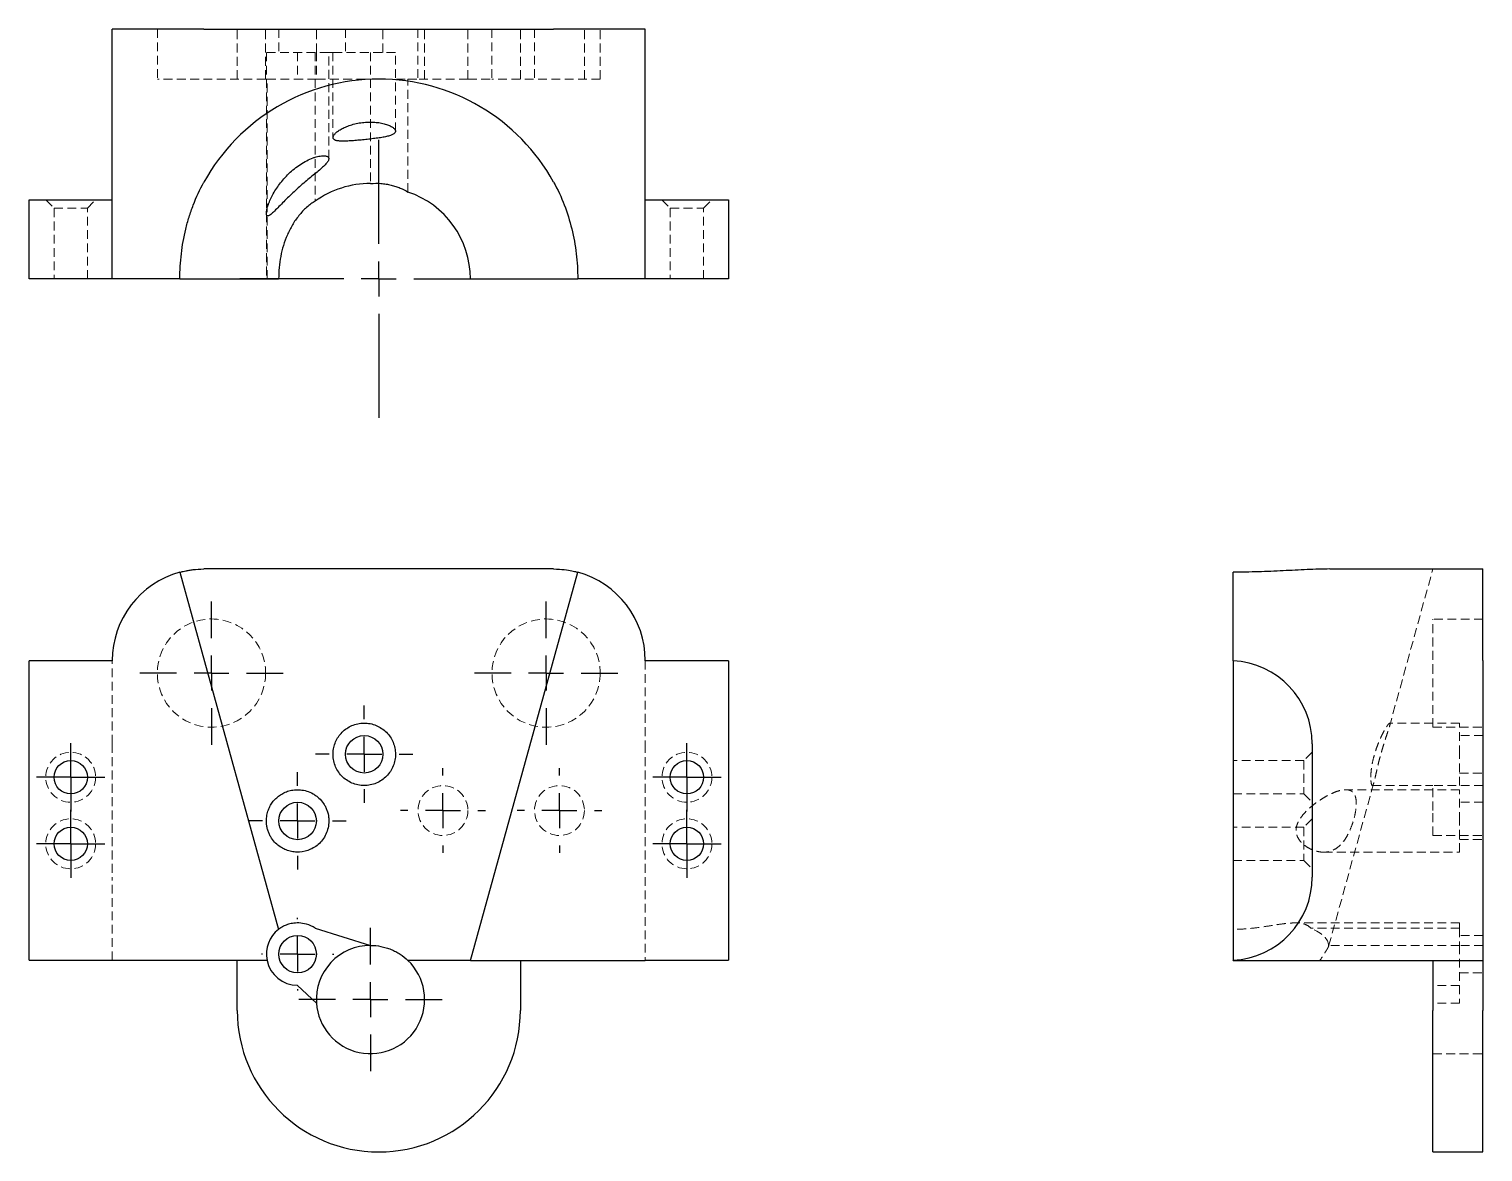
# Model space of a CAD drawing. Header units: millimetres. Extents: x 33 to 241, y 15 to 176.
import ezdxf

# ---------------------------------------------------------------- set-up
doc = ezdxf.new("R2010")
doc.units = ezdxf.units.MM
doc.linetypes.add('HIDDEN', pattern=[1.905, 1.27, -0.635])
doc.layers.add('10', color=7, linetype='Continuous')

# ---------------------------------------------------------------- blocks, each defined once
blk = doc.blocks.new('SW_CENTERMARKSYMBOL_0')
at = {"layer": '10', "color": 0}
for p, q in [((0, 2.5), (0, 4.88)), ((0, 0), (0, 2.5)), ((-2.5, 0), (-4.88, 0)), ((0, 0), (-2.5, 0)), ((0, 0), (0, -2.5)), ((0, 0), (2.5, 0)), ((2.5, 0), (4.88, 0)), ((0, -2.5), (0, -4.88))]:
    blk.add_line(p, q, dxfattribs=at)
blk = doc.blocks.new('SW_CENTERMARKSYMBOL_1')
at = {"layer": '10', "color": 0}
for p, q in [((0, 2.5), (0, 4.88)), ((0, 0), (0, 2.5)), ((-2.5, 0), (-4.88, 0)), ((0, 0), (-2.5, 0)), ((0, 0), (0, -2.5)), ((0, 0), (2.5, 0)), ((2.5, 0), (4.88, 0)), ((0, -2.5), (0, -4.88))]:
    blk.add_line(p, q, dxfattribs=at)
blk = doc.blocks.new('SW_CENTERMARKSYMBOL_2')
at = {"layer": '10', "color": 0}
for p, q in [((0, 2.5), (0, 4.88)), ((0, 0), (0, 2.5)), ((-2.5, 0), (-4.88, 0)), ((0, 0), (-2.5, 0)), ((0, 0), (0, -2.5)), ((0, 0), (2.5, 0)), ((2.5, 0), (4.88, 0)), ((0, -2.5), (0, -4.88))]:
    blk.add_line(p, q, dxfattribs=at)
blk = doc.blocks.new('SW_CENTERMARKSYMBOL_3')
at = {"layer": '10', "color": 0}
for p, q in [((0, 2.5), (0, 4.88)), ((0, 0), (0, 2.5)), ((-2.5, 0), (-4.88, 0)), ((0, 0), (-2.5, 0)), ((0, 0), (0, -2.5)), ((0, 0), (2.5, 0)), ((2.5, 0), (4.88, 0)), ((0, -2.5), (0, -4.88))]:
    blk.add_line(p, q, dxfattribs=at)
blk = doc.blocks.new('SW_CENTERMARKSYMBOL_4')
at = {"layer": '10', "color": 0}
for p, q in [((0, 5), (0, 10.24)), ((0, 0), (0, 2.5)), ((-5, 0), (-10.24, 0)), ((0, 0), (-2.5, 0)), ((0, 0), (0, -2.5)), ((0, 0), (2.5, 0)), ((5, 0), (10.24, 0)), ((0, -5), (0, -10.24))]:
    blk.add_line(p, q, dxfattribs=at)
blk = doc.blocks.new('SW_CENTERMARKSYMBOL_5')
at = {"layer": '10', "color": 0}
for p, q in [((0, 5), (0, 5.18)), ((0, 0), (0, 2.5)), ((-5, 0), (-5.18, 0)), ((0, 0), (-2.5, 0)), ((0, 0), (0, -2.5)), ((0, 0), (2.5, 0)), ((5, 0), (5.18, 0)), ((0, -5), (0, -5.18))]:
    blk.add_line(p, q, dxfattribs=at)
blk = doc.blocks.new('SW_CENTERMARKSYMBOL_6')
at = {"layer": '10', "color": 0}
for p, q in [((0, 5), (0, 6.96)), ((0, 0), (0, 2.5)), ((-5, 0), (-6.96, 0)), ((0, 0), (-2.5, 0)), ((0, 0), (0, -2.5)), ((0, 0), (2.5, 0)), ((5, 0), (6.96, 0)), ((0, -5), (0, -6.96))]:
    blk.add_line(p, q, dxfattribs=at)
blk = doc.blocks.new('SW_CENTERMARKSYMBOL_7')
at = {"layer": '10', "color": 0}
for p, q in [((0, 5), (0, 6.96)), ((0, 0), (0, 2.5)), ((-5, 0), (-6.96, 0)), ((0, 0), (-2.5, 0)), ((0, 0), (0, -2.5)), ((0, 0), (2.5, 0)), ((5, 0), (6.96, 0)), ((0, -5), (0, -6.96))]:
    blk.add_line(p, q, dxfattribs=at)
blk = doc.blocks.new('SW_CENTERMARKSYMBOL_8')
at = {"layer": '10', "color": 0}
for p, q in [((0, 5), (0, 10.24)), ((0, 0), (0, 2.5)), ((-5, 0), (-10.24, 0)), ((0, 0), (-2.5, 0)), ((0, 0), (0, -2.5)), ((0, 0), (2.5, 0)), ((5, 0), (10.24, 0)), ((0, -5), (0, -10.24))]:
    blk.add_line(p, q, dxfattribs=at)
blk = doc.blocks.new('SW_CENTERMARKSYMBOL_9')
at = {"layer": '10', "color": 0}
for p, q in [((0, 5), (0, 6.07)), ((0, 0), (0, 2.5)), ((-5, 0), (-6.07, 0)), ((0, 0), (-2.5, 0)), ((0, 0), (0, -2.5)), ((0, 0), (2.5, 0)), ((5, 0), (6.07, 0)), ((0, -5), (0, -6.07))]:
    blk.add_line(p, q, dxfattribs=at)
blk = doc.blocks.new('SW_CENTERMARKSYMBOL_10')
at = {"layer": '10', "color": 0}
for p, q in [((0, 5), (0, 6.07)), ((0, 0), (0, 2.5)), ((-5, 0), (-6.07, 0)), ((0, 0), (-2.5, 0)), ((0, 0), (0, -2.5)), ((0, 0), (2.5, 0)), ((5, 0), (6.07, 0)), ((0, -5), (0, -6.07))]:
    blk.add_line(p, q, dxfattribs=at)
blk = doc.blocks.new('SW_CENTERMARKSYMBOL_11')
at = {"layer": '10', "color": 0}
for p, q in [((0, 5), (0, 10.24)), ((0, 0), (0, 2.5)), ((-5, 0), (-10.24, 0)), ((0, 0), (-2.5, 0)), ((0, 0), (0, -2.5)), ((0, 0), (2.5, 0)), ((5, 0), (10.24, 0)), ((0, -5), (0, -10.24))]:
    blk.add_line(p, q, dxfattribs=at)
blk = doc.blocks.new('SW_CENTERMARKSYMBOL_12')
at = {"layer": '10', "color": 0}
for p, q in [((0, 5), (0, 19.88)), ((0, 0), (0, 2.5)), ((-5, 0), (-19.88, 0)), ((0, 0), (-2.5, 0)), ((0, 0), (0, -2.5)), ((0, 0), (2.5, 0)), ((5, 0), (19.88, 0)), ((0, -5), (0, -19.88))]:
    blk.add_line(p, q, dxfattribs=at)

msp = doc.modelspace()

# ---------------------------------------------------------------- linework, layer by layer
at = {"color": 7, "linetype": 'Continuous', "lineweight": 25}
for p, q in [((58, 175.86), (44.9, 175.86)), ((44.9, 140.14), (44.9, 175.86)), ((58, 175.86), (108, 175.86)), ((121.1, 175.86), (108, 175.86)), ((121.1, 140.14), (121.1, 175.86)), ((33, 151.45), (44.9, 151.45)), ((33, 140.14), (33, 151.45)), ((121.1, 151.45), (133, 151.45)), ((133, 151.45), (133, 140.14)), ((44.9, 140.14), (33, 140.14)), ((54.56, 140.14), (44.9, 140.14)), ((54.56, 140.14), (68.68, 140.14)), ((96.1, 140.14), (111.44, 140.14)), ((121.1, 140.14), (111.44, 140.14)), ((133, 140.14), (121.1, 140.14)), ((54.56, 98.21), (68.68, 47.15)), ((108, 98.67), (58, 98.67)), ((96.1, 42.71), (111.44, 98.21)), ((205.14, 85.57), (205.14, 98.21)), ((218.97, 98.67), (240.86, 98.67)), ((240.86, 85.57), (240.86, 98.67)), ((33, 42.73), (33, 85.56)), ((44.9, 85.56), (33, 85.56)), ((44.9, 85.57), (44.9, 85.56)), ((121.1, 85.56), (121.1, 85.57)), ((133, 85.56), (121.1, 85.56)), ((133, 85.56), (133, 42.73)), ((205.14, 85.56), (205.14, 85.57)), ((205.14, 85.56), (205.14, 42.73)), ((240.86, 85.57), (240.86, 42.71)), ((216.45, 73.67), (216.45, 54.62)), ((73.91, 47.3), (81.81, 44.86)), ((33, 42.73), (44.9, 42.73)), ((44.9, 42.73), (44.9, 42.71)), ((67.02, 42.71), (44.9, 42.71)), ((62.76, 35.57), (62.76, 42.71)), ((96.1, 42.71), (87.15, 42.71)), ((96.1, 42.71), (121.1, 42.71)), ((103.24, 42.71), (103.24, 35.57)), ((121.1, 42.73), (133, 42.73)), ((121.1, 42.71), (121.1, 42.73)), ((205.14, 42.71), (205.14, 42.73)), ((205.14, 42.71), (240.86, 42.71)), ((233.71, 42.71), (233.71, 35.57)), ((240.86, 42.71), (240.86, 35.57)), ((74.09, 36.62), (71.39, 39.14)), ((233.71, 15.33), (233.71, 35.57)), ((240.86, 15.33), (240.86, 35.57)), ((233.71, 15.33), (240.86, 15.33))]:
    msp.add_line(p, q, dxfattribs=at)
at = {"color": 7, "linetype": 'HIDDEN', "lineweight": 18}
for p, q in [((51.34, 175.86), (51.34, 168.71)), ((62.76, 168.71), (62.76, 175.86)), ((66.82, 168.71), (66.82, 175.86)), ((68.71, 175.86), (68.71, 172.52)), ((74.07, 172.52), (74.07, 175.86)), ((78.24, 175.86), (78.24, 172.52)), ((83.6, 172.52), (83.6, 175.86)), ((88.6, 175.86), (88.6, 168.71)), ((89.55, 168.71), (89.55, 175.86)), ((95.74, 168.71), (95.74, 175.86)), ((99.18, 175.86), (99.18, 168.71)), ((103.24, 168.71), (103.24, 175.86)), ((105.26, 175.86), (105.26, 168.71)), ((112.4, 168.71), (112.4, 175.86)), ((114.66, 168.71), (114.66, 175.86)), ((75.86, 172.52), (66.93, 172.52)), ((66.93, 172.52), (66.93, 149.53)), ((71.39, 172.52), (71.39, 168.71)), ((73.91, 172.52), (73.91, 151.26)), ((74.09, 172.52), (74.09, 168.71)), ((75.86, 172.52), (76.45, 172.52)), ((75.86, 157.32), (75.86, 172.52)), ((85.38, 172.52), (76.45, 172.52)), ((76.45, 172.52), (76.45, 160.36)), ((81.81, 172.52), (81.81, 153.78)), ((85.38, 161.25), (85.38, 172.52)), ((66.82, 168.71), (51.34, 168.71)), ((67.02, 168.71), (66.82, 168.71)), ((67.02, 168.71), (71.39, 168.71)), ((67.02, 140.14), (67.02, 168.71)), ((74.09, 168.71), (71.39, 168.71)), ((74.09, 168.71), (87.15, 168.71)), ((87.15, 152.56), (87.15, 168.71)), ((87.15, 168.71), (88.6, 168.71)), ((95.74, 168.71), (88.6, 168.71)), ((95.74, 168.71), (99.18, 168.71)), ((114.66, 168.71), (99.18, 168.71)), ((35.38, 151.45), (36.57, 150.26)), ((36.57, 150.26), (41.33, 150.26)), ((36.57, 150.26), (36.57, 140.14)), ((41.33, 150.26), (42.52, 151.45)), ((41.33, 140.14), (41.33, 150.26)), ((123.48, 151.45), (124.67, 150.26)), ((124.67, 150.26), (129.43, 150.26)), ((124.67, 150.26), (124.67, 140.14)), ((129.43, 150.26), (130.62, 151.45)), ((129.43, 140.14), (129.43, 150.26)), ((66.93, 149.53), (66.93, 140.14)), ((227.48, 76.12), (233.71, 98.67)), ((233.71, 83.79), (233.71, 91.52)), ((240.86, 91.52), (233.71, 91.52)), ((233.71, 76.05), (233.71, 83.79)), ((237.52, 76.64), (227.52, 76.64)), ((233.71, 76.05), (240.86, 76.05)), ((237.52, 72.18), (237.52, 76.64)), ((240.86, 74.86), (237.52, 74.86)), ((44.9, 73.67), (44.9, 54.62)), ((121.1, 73.67), (121.1, 54.62)), ((215.26, 71.29), (205.14, 71.29)), ((216.45, 72.48), (215.26, 71.29)), ((215.26, 71.29), (215.26, 66.52)), ((237.52, 67.71), (237.52, 72.18)), ((237.52, 69.5), (240.86, 69.5)), ((205.14, 66.52), (215.26, 66.52)), ((215.26, 66.52), (216.45, 65.33)), ((218.8, 44.75), (225.3, 68.25)), ((237.52, 67.12), (221.23, 67.12)), ((225.05, 67.71), (233.71, 67.71)), ((233.71, 64.14), (233.71, 67.71)), ((240.86, 67.71), (233.71, 67.71)), ((237.52, 62.65), (237.52, 67.12)), ((240.86, 65.33), (237.52, 65.33)), ((216.45, 62.95), (215.26, 61.76)), ((233.71, 60.57), (233.71, 64.14)), ((237.52, 58.19), (237.52, 62.65)), ((215.26, 61.76), (205.14, 61.76)), ((215.26, 61.76), (215.26, 57)), ((233.71, 60.57), (240.86, 60.57)), ((237.52, 59.98), (240.86, 59.98)), ((205.14, 57), (215.26, 57)), ((215.26, 57), (216.45, 55.81)), ((218.07, 58.19), (237.52, 58.19)), ((44.9, 42.73), (44.9, 54.62)), ((121.1, 54.62), (121.1, 42.73)), ((237.52, 48.07), (213.95, 48.07)), ((237.52, 47.3), (237.52, 48.07)), ((237.52, 47.3), (216.26, 47.3)), ((237.52, 47.3), (237.52, 44.86)), ((240.86, 46.29), (237.52, 46.29)), ((237.52, 44.86), (218.78, 44.86)), ((237.52, 44.86), (237.52, 36.62)), ((240.86, 44.86), (237.52, 44.86)), ((237.52, 40.93), (240.86, 40.93)), ((237.52, 39.14), (233.71, 39.14)), ((237.52, 36.62), (233.71, 36.62)), ((233.71, 29.38), (240.86, 29.38))]:
    msp.add_line(p, q, dxfattribs=at)
at = {"color": 7, "linetype": 'HIDDEN', "lineweight": 18, "flags": 128}
for points in [[(44.9, 73.67), (44.9, 74.87), (44.9, 76.06), (44.9, 77.23), (44.9, 78.36), (44.9, 79.45), (44.9, 80.47), (44.9, 81.42), (44.9, 82.3), (44.9, 83.08), (44.9, 83.77), (44.9, 84.36), (44.9, 84.83), (44.9, 85.19), (44.9, 85.44), (44.9, 85.56)], [(121.1, 85.56), (121.1, 85.44), (121.1, 85.19), (121.1, 84.83), (121.1, 84.36), (121.1, 83.77), (121.1, 83.08), (121.1, 82.3), (121.1, 81.42), (121.1, 80.47), (121.1, 79.45), (121.1, 78.36), (121.1, 77.23), (121.1, 76.06), (121.1, 74.87), (121.1, 73.67)]]:
    msp.add_lwpolyline(points, dxfattribs=at)
at = {"color": 7, "linetype": 'HIDDEN', "lineweight": 18}
for centre, radius in [((59.08, 83.79), 7.74), ((106.92, 83.79), 7.74), ((38.95, 68.9), 3.57), ((127.05, 68.9), 3.57), ((92.17, 64.14), 3.57), ((108.83, 64.14), 3.57), ((38.95, 59.38), 3.57), ((127.05, 59.38), 3.57)]:
    msp.add_circle(centre, radius, dxfattribs=at)
at = {"color": 7, "linetype": 'Continuous', "lineweight": 25}
for centre, radius in [((80.92, 72.18), 2.68), ((38.95, 68.9), 2.38), ((127.05, 68.9), 2.38), ((71.39, 62.65), 2.68), ((38.95, 59.38), 2.38), ((127.05, 59.38), 2.38), ((71.39, 43.61), 2.68)]:
    msp.add_circle(centre, radius, dxfattribs=at)
for centre, radius, start, end in [((83, 140.14), 28.57, 28.955, 151.045), ((83, 140.14), 13.1, 0, 71.502), ((58, 85.57), 13.1, 105.2476, 180), ((108, 85.57), 13.1, 0, 74.7524), ((204.55, 73.67), 11.9, 0, 87.134), ((204.55, 54.62), 11.9, 272.866, 0), ((71.39, 43.61), 4.46, 127.46, 191.537), ((81.81, 37.12), 7.74, 90, 183.717), ((71.39, 43.61), 4.46, 191.537, 270), ((81.81, 37.12), 7.74, 183.717, 46.3091), ((83, 35.57), 20.24, 180, 0)]:
    msp.add_arc(centre, radius, start, end, dxfattribs=at)
msp.add_ellipse((81.83, 140.14), major_axis=(13.69, 0), ratio=0.996351, start_param=1.572432, end_param=2.188231, dxfattribs=at)
at = {"color": 7, "linetype": 'HIDDEN', "lineweight": 18}
msp.add_ellipse((205.14, 44.85), major_axis=(13.64, 0), ratio=0.309702, start_param=0.001635, end_param=0.617435, dxfattribs=at)
at = {"color": 7, "linetype": 'Continuous', "lineweight": 25}
for points, knots in [([(77.85, 159.83), (78.07, 159.83), (78.31, 159.83), (78.82, 159.86), (79.09, 159.88), (79.65, 159.92), (79.94, 159.95), (80.53, 160), (80.83, 160.03), (81.42, 160.1), (81.71, 160.13), (82.3, 160.2), (82.57, 160.24), (83.11, 160.31), (83.37, 160.35), (83.84, 160.43), (84.06, 160.48), (84.45, 160.58), (84.62, 160.63), (84.92, 160.75), (85.04, 160.81), (85.23, 160.94), (85.3, 161.01), (85.38, 161.16), (85.39, 161.24), (85.36, 161.41), (85.31, 161.49), (85.17, 161.66), (85.07, 161.75), (84.83, 161.91), (84.68, 161.99), (84.34, 162.15), (84.14, 162.22), (83.71, 162.34), (83.47, 162.4), (83.09, 162.47), (82.96, 162.49), (82.69, 162.52), (82.55, 162.53), (82.13, 162.56), (81.84, 162.57), (81.25, 162.56), (80.95, 162.53), (80.36, 162.46), (80.06, 162.41), (79.49, 162.29), (79.22, 162.21), (78.7, 162.05), (78.46, 161.95), (78.01, 161.76), (77.8, 161.65), (77.42, 161.44), (77.25, 161.33), (76.96, 161.12), (76.84, 161.01), (76.64, 160.8), (76.57, 160.69), (76.47, 160.5), (76.45, 160.41), (76.46, 160.25), (76.49, 160.17), (76.62, 160.05), (76.71, 159.99), (76.94, 159.91), (77.09, 159.88), (77.44, 159.84), (77.63, 159.83), (77.85, 159.83)], [0, 0, 0, 0, 0.03125, 0.03125, 0.0625, 0.0625, 0.09375, 0.09375, 0.125, 0.125, 0.15625, 0.15625, 0.1875, 0.1875, 0.21875, 0.21875, 0.25, 0.25, 0.28125, 0.28125, 0.3125, 0.3125, 0.34375, 0.34375, 0.375, 0.375, 0.40625, 0.40625, 0.4375, 0.4375, 0.46875, 0.46875, 0.5, 0.5, 0.53125, 0.53125, 0.546875, 0.546875, 0.5625, 0.5625, 0.59375, 0.59375, 0.625, 0.625, 0.65625, 0.65625, 0.6875, 0.6875, 0.71875, 0.71875, 0.75, 0.75, 0.78125, 0.78125, 0.8125, 0.8125, 0.84375, 0.84375, 0.875, 0.875, 0.90625, 0.90625, 0.9375, 0.9375, 0.96875, 0.96875, 1, 1, 1, 1]), ([(71.67, 153.32), (72.2, 153.79), (72.73, 154.23), (73.5, 154.87), (73.75, 155.07), (74.23, 155.46), (74.45, 155.65), (74.87, 156.01), (75.05, 156.18), (75.38, 156.5), (75.51, 156.65), (75.72, 156.93), (75.79, 157.06), (75.85, 157.23), (75.86, 157.28), (75.86, 157.38), (75.85, 157.43), (75.79, 157.56), (75.71, 157.63), (75.53, 157.7), (75.46, 157.72), (75.3, 157.74), (75.21, 157.75), (74.92, 157.75), (74.68, 157.73), (74.3, 157.65), (74.17, 157.62), (73.89, 157.54), (73.74, 157.49), (73.3, 157.33), (73, 157.2), (72.39, 156.88), (72.09, 156.71), (71.5, 156.32), (71.21, 156.11), (70.66, 155.67), (70.4, 155.44), (69.9, 154.97), (69.66, 154.72), (69.22, 154.22), (69.01, 153.96), (68.63, 153.45), (68.45, 153.19), (68.11, 152.66), (67.95, 152.39), (67.67, 151.87), (67.55, 151.61), (67.33, 151.1), (67.23, 150.85), (67.07, 150.36), (67.01, 150.13), (66.93, 149.71), (66.92, 149.52), (66.95, 149.31), (66.97, 149.25), (67.03, 149.17), (67.08, 149.14), (67.18, 149.14), (67.24, 149.16), (67.38, 149.23), (67.46, 149.28), (67.72, 149.47), (67.91, 149.65), (68.3, 150.04), (68.51, 150.25), (68.95, 150.7), (69.18, 150.94), (69.64, 151.41), (69.88, 151.65), (70.37, 152.13), (70.63, 152.37), (71.14, 152.85), (71.41, 153.09), (71.67, 153.32)], [0, 0, 0, 0, 0.0625, 0.0625, 0.09375, 0.09375, 0.125, 0.125, 0.15625, 0.15625, 0.1875, 0.1875, 0.21875, 0.21875, 0.234375, 0.234375, 0.25, 0.25, 0.28125, 0.28125, 0.296875, 0.296875, 0.3125, 0.3125, 0.34375, 0.34375, 0.359375, 0.359375, 0.375, 0.375, 0.40625, 0.40625, 0.4375, 0.4375, 0.46875, 0.46875, 0.5, 0.5, 0.53125, 0.53125, 0.5625, 0.5625, 0.59375, 0.59375, 0.625, 0.625, 0.65625, 0.65625, 0.6875, 0.6875, 0.71875, 0.71875, 0.75, 0.75, 0.765625, 0.765625, 0.78125, 0.78125, 0.796875, 0.796875, 0.8125, 0.8125, 0.84375, 0.84375, 0.875, 0.875, 0.90625, 0.90625, 0.9375, 0.9375, 0.96875, 0.96875, 1, 1, 1, 1]), ([(54.56, 140.14), (54.56, 141.35), (54.63, 142.55), (54.91, 144.92), (55.12, 146.09), (55.54, 147.83), (55.7, 148.41), (56.06, 149.56), (56.26, 150.13), (56.91, 151.82), (57.41, 152.92), (58, 153.97)], [0, 0, 0, 0, 0.25, 0.25, 0.5, 0.5, 0.625, 0.625, 0.75, 0.75, 1, 1, 1, 1]), ([(81.81, 153.78), (82.32, 153.82), (82.82, 153.82), (83.56, 153.77), (83.81, 153.74), (84.29, 153.66), (84.53, 153.61), (84.98, 153.5), (85.21, 153.44), (85.64, 153.29), (85.85, 153.21), (86.45, 152.96), (86.82, 152.77), (87.15, 152.56)], [0, 0, 0, 0, 0.25, 0.25, 0.375, 0.375, 0.5, 0.5, 0.625, 0.625, 0.75, 0.75, 1, 1, 1, 1]), ([(108, 153.97), (108.59, 152.92), (109.09, 151.83), (109.95, 149.6), (110.3, 148.46), (110.87, 146.13), (111.09, 144.94), (111.37, 142.55), (111.44, 141.35), (111.44, 140.14)], [0, 0, 0, 0, 0.25, 0.25, 0.5, 0.5, 0.75, 0.75, 1, 1, 1, 1]), ([(73.91, 151.26), (73.5, 151.03), (73.09, 150.72), (72.28, 150.01), (71.92, 149.62), (71.41, 148.98), (71.24, 148.76), (70.93, 148.32), (70.79, 148.09), (70.38, 147.39), (70.14, 146.92), (69.71, 145.93), (69.52, 145.42), (69.21, 144.4), (69.08, 143.88), (68.88, 142.84), (68.81, 142.31), (68.7, 141.23), (68.68, 140.69), (68.68, 140.14)], [0, 0, 0, 0, 0.125, 0.125, 0.25, 0.25, 0.3125, 0.3125, 0.375, 0.375, 0.5, 0.5, 0.625, 0.625, 0.75, 0.75, 0.875, 0.875, 1, 1, 1, 1]), ([(54.56, 98.21), (54.56, 98.21), (54.63, 98.23), (54.91, 98.3), (55.12, 98.35), (55.54, 98.43), (55.7, 98.46), (56.06, 98.52), (56.26, 98.55), (56.91, 98.63), (57.41, 98.67), (58, 98.67)], [0, 0, 0, 0, 0.25, 0.25, 0.5, 0.5, 0.625, 0.625, 0.75, 0.75, 1, 1, 1, 1]), ([(108, 98.67), (108.59, 98.67), (109.09, 98.63), (109.95, 98.53), (110.3, 98.47), (110.87, 98.35), (111.09, 98.3), (111.37, 98.23), (111.44, 98.21), (111.44, 98.21)], [0, 0, 0, 0, 0.25, 0.25, 0.5, 0.5, 0.75, 0.75, 1, 1, 1, 1]), ([(218.97, 98.67), (217.92, 98.67), (216.83, 98.63), (214.6, 98.53), (213.46, 98.47), (211.13, 98.35), (209.94, 98.3), (207.55, 98.23), (206.35, 98.21), (205.14, 98.21)], [0, 0, 0, 0, 0.25, 0.25, 0.5, 0.5, 0.75, 0.75, 1, 1, 1, 1]), ([(77.85, 68.93), (78.07, 68.72), (78.31, 68.54), (78.82, 68.23), (79.09, 68.09), (79.65, 67.89), (79.94, 67.81), (80.53, 67.72), (80.83, 67.71), (81.42, 67.73), (81.71, 67.78), (82.3, 67.92), (82.57, 68.02), (83.11, 68.28), (83.37, 68.43), (83.84, 68.79), (84.06, 68.99), (84.45, 69.43), (84.62, 69.67), (84.92, 70.18), (85.04, 70.44), (85.23, 71), (85.3, 71.28), (85.38, 71.85), (85.39, 72.15), (85.36, 72.72), (85.31, 73), (85.17, 73.56), (85.07, 73.83), (84.83, 74.35), (84.68, 74.6), (84.34, 75.06), (84.14, 75.28), (83.71, 75.67), (83.47, 75.85), (83.09, 76.08), (82.96, 76.15), (82.69, 76.28), (82.55, 76.33), (82.13, 76.48), (81.84, 76.56), (81.25, 76.64), (80.95, 76.65), (80.36, 76.62), (80.06, 76.57), (79.49, 76.42), (79.22, 76.32), (78.7, 76.06), (78.46, 75.92), (78.01, 75.58), (77.8, 75.38), (77.42, 74.97), (77.25, 74.75), (76.96, 74.27), (76.84, 74.02), (76.64, 73.49), (76.57, 73.22), (76.47, 72.66), (76.45, 72.38), (76.46, 71.8), (76.49, 71.52), (76.62, 70.94), (76.71, 70.66), (76.94, 70.12), (77.09, 69.86), (77.44, 69.37), (77.63, 69.14), (77.85, 68.93)], [0, 0, 0, 0, 0.03125, 0.03125, 0.0625, 0.0625, 0.09375, 0.09375, 0.125, 0.125, 0.15625, 0.15625, 0.1875, 0.1875, 0.21875, 0.21875, 0.25, 0.25, 0.28125, 0.28125, 0.3125, 0.3125, 0.34375, 0.34375, 0.375, 0.375, 0.40625, 0.40625, 0.4375, 0.4375, 0.46875, 0.46875, 0.5, 0.5, 0.53125, 0.53125, 0.546875, 0.546875, 0.5625, 0.5625, 0.59375, 0.59375, 0.625, 0.625, 0.65625, 0.65625, 0.6875, 0.6875, 0.71875, 0.71875, 0.75, 0.75, 0.78125, 0.78125, 0.8125, 0.8125, 0.84375, 0.84375, 0.875, 0.875, 0.90625, 0.90625, 0.9375, 0.9375, 0.96875, 0.96875, 1, 1, 1, 1]), ([(71.67, 58.2), (72.2, 58.23), (72.73, 58.36), (73.5, 58.71), (73.75, 58.85), (74.23, 59.19), (74.45, 59.39), (74.87, 59.83), (75.05, 60.08), (75.38, 60.61), (75.51, 60.9), (75.72, 61.52), (75.79, 61.84), (75.85, 62.33), (75.86, 62.5), (75.86, 62.84), (75.85, 63.01), (75.79, 63.52), (75.71, 63.85), (75.53, 64.35), (75.46, 64.51), (75.3, 64.83), (75.21, 64.98), (74.92, 65.42), (74.68, 65.69), (74.3, 66.05), (74.17, 66.16), (73.89, 66.36), (73.74, 66.45), (73.3, 66.7), (73, 66.83), (72.39, 67.02), (72.09, 67.07), (71.5, 67.13), (71.21, 67.12), (70.66, 67.07), (70.4, 67.02), (69.9, 66.87), (69.66, 66.78), (69.22, 66.56), (69.01, 66.44), (68.63, 66.17), (68.45, 66.02), (68.11, 65.69), (67.95, 65.51), (67.67, 65.14), (67.55, 64.94), (67.33, 64.51), (67.23, 64.29), (67.07, 63.8), (67.01, 63.54), (66.93, 62.97), (66.92, 62.67), (66.95, 62.19), (66.97, 62.02), (67.03, 61.68), (67.08, 61.5), (67.18, 61.16), (67.24, 61), (67.38, 60.68), (67.46, 60.53), (67.72, 60.1), (67.91, 59.85), (68.3, 59.42), (68.51, 59.23), (68.95, 58.91), (69.18, 58.77), (69.64, 58.54), (69.88, 58.45), (70.37, 58.3), (70.63, 58.25), (71.14, 58.19), (71.41, 58.18), (71.67, 58.2)], [0, 0, 0, 0, 0.0625, 0.0625, 0.09375, 0.09375, 0.125, 0.125, 0.15625, 0.15625, 0.1875, 0.1875, 0.21875, 0.21875, 0.234375, 0.234375, 0.25, 0.25, 0.28125, 0.28125, 0.296875, 0.296875, 0.3125, 0.3125, 0.34375, 0.34375, 0.359375, 0.359375, 0.375, 0.375, 0.40625, 0.40625, 0.4375, 0.4375, 0.46875, 0.46875, 0.5, 0.5, 0.53125, 0.53125, 0.5625, 0.5625, 0.59375, 0.59375, 0.625, 0.625, 0.65625, 0.65625, 0.6875, 0.6875, 0.71875, 0.71875, 0.75, 0.75, 0.765625, 0.765625, 0.78125, 0.78125, 0.796875, 0.796875, 0.8125, 0.8125, 0.84375, 0.84375, 0.875, 0.875, 0.90625, 0.90625, 0.9375, 0.9375, 0.96875, 0.96875, 1, 1, 1, 1]), ([(73.91, 47.3), (73.5, 47.58), (73.09, 47.76), (72.28, 48), (71.92, 48.05), (71.41, 48.07), (71.24, 48.07), (70.93, 48.05), (70.79, 48.03), (70.38, 47.96), (70.14, 47.9), (69.71, 47.75), (69.52, 47.66), (69.21, 47.51), (69.08, 47.43), (68.88, 47.3), (68.81, 47.25), (68.7, 47.17), (68.68, 47.15), (68.68, 47.15)], [0, 0, 0, 0, 0.125, 0.125, 0.25, 0.25, 0.3125, 0.3125, 0.375, 0.375, 0.5, 0.5, 0.625, 0.625, 0.75, 0.75, 0.875, 0.875, 1, 1, 1, 1]), ([(81.81, 44.86), (82.32, 44.86), (82.82, 44.81), (83.56, 44.66), (83.81, 44.6), (84.29, 44.45), (84.53, 44.37), (84.98, 44.18), (85.21, 44.08), (85.64, 43.85), (85.85, 43.73), (86.45, 43.33), (86.82, 43.04), (87.15, 42.71)], [0, 0, 0, 0, 0.25, 0.25, 0.375, 0.375, 0.5, 0.5, 0.625, 0.625, 0.75, 0.75, 1, 1, 1, 1])]:
    msp.add_open_spline(points, degree=3, knots=knots, dxfattribs=at)
at = {"color": 7, "linetype": 'HIDDEN', "lineweight": 18}
for points, knots in [([(224.83, 68.93), (224.83, 68.72), (224.83, 68.54), (224.86, 68.23), (224.88, 68.09), (224.92, 67.89), (224.95, 67.81), (225, 67.72), (225.03, 67.71), (225.1, 67.73), (225.13, 67.78), (225.2, 67.92), (225.24, 68.02), (225.31, 68.28), (225.35, 68.43), (225.43, 68.79), (225.48, 68.99), (225.58, 69.43), (225.63, 69.67), (225.75, 70.18), (225.81, 70.44), (225.94, 71), (226.01, 71.28), (226.16, 71.85), (226.24, 72.15), (226.41, 72.72), (226.49, 73), (226.66, 73.56), (226.75, 73.83), (226.91, 74.35), (226.99, 74.6), (227.15, 75.06), (227.22, 75.28), (227.34, 75.67), (227.4, 75.85), (227.47, 76.08), (227.49, 76.15), (227.52, 76.28), (227.53, 76.33), (227.56, 76.48), (227.57, 76.56), (227.56, 76.64), (227.53, 76.65), (227.46, 76.62), (227.41, 76.57), (227.29, 76.42), (227.21, 76.32), (227.05, 76.06), (226.95, 75.92), (226.76, 75.58), (226.65, 75.38), (226.44, 74.97), (226.33, 74.75), (226.12, 74.27), (226.01, 74.02), (225.8, 73.49), (225.69, 73.22), (225.5, 72.66), (225.41, 72.38), (225.25, 71.8), (225.17, 71.52), (225.05, 70.94), (224.99, 70.66), (224.91, 70.12), (224.88, 69.86), (224.84, 69.37), (224.83, 69.14), (224.83, 68.93)], [0, 0, 0, 0, 0.03125, 0.03125, 0.0625, 0.0625, 0.09375, 0.09375, 0.125, 0.125, 0.15625, 0.15625, 0.1875, 0.1875, 0.21875, 0.21875, 0.25, 0.25, 0.28125, 0.28125, 0.3125, 0.3125, 0.34375, 0.34375, 0.375, 0.375, 0.40625, 0.40625, 0.4375, 0.4375, 0.46875, 0.46875, 0.5, 0.5, 0.53125, 0.53125, 0.546875, 0.546875, 0.5625, 0.5625, 0.59375, 0.59375, 0.625, 0.625, 0.65625, 0.65625, 0.6875, 0.6875, 0.71875, 0.71875, 0.75, 0.75, 0.78125, 0.78125, 0.8125, 0.8125, 0.84375, 0.84375, 0.875, 0.875, 0.90625, 0.90625, 0.9375, 0.9375, 0.96875, 0.96875, 1, 1, 1, 1]), ([(218.32, 58.2), (218.79, 58.23), (219.23, 58.36), (219.87, 58.71), (220.07, 58.85), (220.46, 59.19), (220.65, 59.39), (221.01, 59.83), (221.18, 60.08), (221.5, 60.61), (221.65, 60.9), (221.93, 61.52), (222.06, 61.84), (222.23, 62.33), (222.28, 62.5), (222.38, 62.84), (222.43, 63.01), (222.56, 63.52), (222.63, 63.85), (222.7, 64.35), (222.72, 64.51), (222.74, 64.83), (222.75, 64.98), (222.75, 65.42), (222.73, 65.69), (222.65, 66.05), (222.62, 66.16), (222.54, 66.36), (222.49, 66.45), (222.33, 66.7), (222.2, 66.83), (221.88, 67.02), (221.71, 67.07), (221.32, 67.13), (221.11, 67.12), (220.67, 67.07), (220.44, 67.02), (219.97, 66.87), (219.72, 66.78), (219.22, 66.56), (218.96, 66.44), (218.45, 66.17), (218.19, 66.02), (217.66, 65.69), (217.39, 65.51), (216.87, 65.14), (216.61, 64.94), (216.1, 64.51), (215.85, 64.29), (215.36, 63.8), (215.13, 63.54), (214.71, 62.97), (214.52, 62.67), (214.31, 62.19), (214.25, 62.02), (214.17, 61.68), (214.14, 61.5), (214.14, 61.16), (214.16, 61), (214.23, 60.68), (214.28, 60.53), (214.47, 60.1), (214.65, 59.85), (215.04, 59.42), (215.25, 59.23), (215.7, 58.91), (215.94, 58.77), (216.41, 58.54), (216.65, 58.45), (217.13, 58.3), (217.37, 58.25), (217.85, 58.19), (218.09, 58.18), (218.32, 58.2)], [0, 0, 0, 0, 0.0625, 0.0625, 0.09375, 0.09375, 0.125, 0.125, 0.15625, 0.15625, 0.1875, 0.1875, 0.21875, 0.21875, 0.234375, 0.234375, 0.25, 0.25, 0.28125, 0.28125, 0.296875, 0.296875, 0.3125, 0.3125, 0.34375, 0.34375, 0.359375, 0.359375, 0.375, 0.375, 0.40625, 0.40625, 0.4375, 0.4375, 0.46875, 0.46875, 0.5, 0.5, 0.53125, 0.53125, 0.5625, 0.5625, 0.59375, 0.59375, 0.625, 0.625, 0.65625, 0.65625, 0.6875, 0.6875, 0.71875, 0.71875, 0.75, 0.75, 0.765625, 0.765625, 0.78125, 0.78125, 0.796875, 0.796875, 0.8125, 0.8125, 0.84375, 0.84375, 0.875, 0.875, 0.90625, 0.90625, 0.9375, 0.9375, 0.96875, 0.96875, 1, 1, 1, 1]), ([(216.26, 47.3), (216.03, 47.58), (215.72, 47.76), (215.01, 48), (214.62, 48.05), (213.98, 48.07), (213.76, 48.07), (213.32, 48.05), (213.09, 48.03), (212.39, 47.96), (211.92, 47.9), (210.93, 47.75), (210.42, 47.66), (209.4, 47.51), (208.88, 47.43), (207.84, 47.3), (207.31, 47.25), (206.23, 47.17), (205.69, 47.15), (205.14, 47.15)], [0, 0, 0, 0, 0.125, 0.125, 0.25, 0.25, 0.3125, 0.3125, 0.375, 0.375, 0.5, 0.5, 0.625, 0.625, 0.75, 0.75, 0.875, 0.875, 1, 1, 1, 1]), ([(218.78, 44.86), (218.82, 44.86), (218.82, 44.81), (218.77, 44.66), (218.74, 44.6), (218.66, 44.45), (218.61, 44.37), (218.5, 44.18), (218.44, 44.08), (218.29, 43.85), (218.21, 43.73), (217.96, 43.33), (217.77, 43.04), (217.56, 42.71)], [0, 0, 0, 0, 0.25, 0.25, 0.375, 0.375, 0.5, 0.5, 0.625, 0.625, 0.75, 0.75, 1, 1, 1, 1])]:
    msp.add_open_spline(points, degree=3, knots=knots, dxfattribs=at)

# ---------------------------------------------------------------- block references
at = {"layer": '10'}
for name, p in [('SW_CENTERMARKSYMBOL_12', (83, 140.14)), ('SW_CENTERMARKSYMBOL_8', (59.08, 83.79)), ('SW_CENTERMARKSYMBOL_11', (106.92, 83.79)), ('SW_CENTERMARKSYMBOL_7', (80.92, 72.18)), ('SW_CENTERMARKSYMBOL_3', (38.95, 68.9)), ('SW_CENTERMARKSYMBOL_0', (127.05, 68.9)), ('SW_CENTERMARKSYMBOL_6', (71.39, 62.65)), ('SW_CENTERMARKSYMBOL_9', (92.17, 64.14)), ('SW_CENTERMARKSYMBOL_10', (108.83, 64.14)), ('SW_CENTERMARKSYMBOL_2', (38.95, 59.38)), ('SW_CENTERMARKSYMBOL_1', (127.05, 59.38)), ('SW_CENTERMARKSYMBOL_5', (71.39, 43.61)), ('SW_CENTERMARKSYMBOL_4', (81.81, 37.12))]:
    msp.add_blockref(name, p, dxfattribs=at)

doc.saveas('drawing.dxf')
